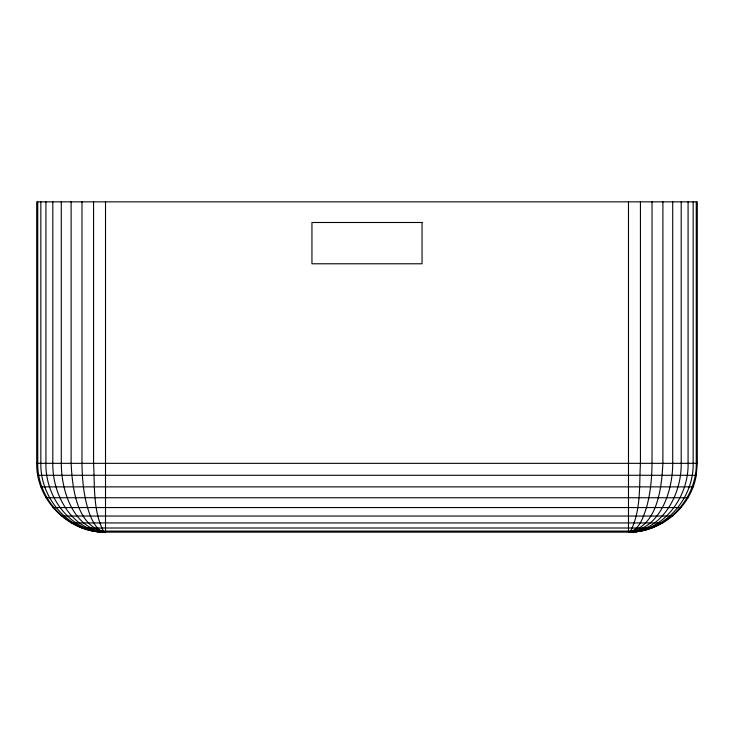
<?xml version="1.0" encoding="UTF-8"?>
<svg xmlns="http://www.w3.org/2000/svg" width="734" height="734" viewBox="0 0 734 734"><rect width="100%" height="100%" fill="white"/><g stroke="black" fill="none" stroke-linecap="round" stroke-linejoin="round"><path stroke-width="1.1" d="M696.254 475.283L697.3 463.337L697.3 201.85L36.7 201.85L36.7 463.337C36.067 500.129 68.721 532.783 105.513 532.15L628.487 532.15C660.967 532.48 690.942 507.332 696.254 475.283L37.746 475.283M628.487 201.85L628.487 532.15L630.561 531.104C641.149 510.534 639.158 485.862 640.433 463.337L640.433 201.85M696.254 201.85L696.254 463.337C696.933 499.735 665.114 532.728 628.487 532.15C639.745 530.095 643.195 516.855 646.516 507.57C650.452 493.175 651.893 478.229 652.021 463.337L652.021 201.85M693.153 201.85L693.153 463.337C693.924 498.542 664.628 532.508 628.487 532.15C657.728 526.48 661.618 487.569 662.894 463.337L662.894 201.85M688.079 201.85L688.079 463.337C688.887 496.606 663.802 532.003 628.487 532.15C660.673 529.122 672.702 491.028 672.72 463.337L672.72 201.85M628.487 532.15C662.554 531.003 681.803 494.028 681.198 463.337L681.198 201.85M36.7 463.337L697.3 463.337M40.847 486.871L693.153 486.871M45.921 497.744L688.079 497.744M52.802 507.57L681.198 507.57M61.28 516.048L672.72 516.048M71.106 522.929L662.894 522.929M81.979 528.003L652.021 528.003M93.567 531.104L640.433 531.104M105.513 201.85L105.513 532.15C68.886 532.728 37.067 499.735 37.746 463.337L37.746 201.85M93.567 201.85L93.567 463.337C94.842 485.862 92.851 510.534 103.439 531.104L105.513 532.15C69.372 532.508 40.076 498.542 40.847 463.337L40.847 201.85M81.979 201.85L81.979 463.337C82.199 481.165 83.988 499.276 90.383 516.048C93.457 522.672 97.338 531.168 105.513 532.15C70.198 532.003 45.113 496.606 45.921 463.337L45.921 201.85M71.106 201.85L71.106 463.337C72.382 487.569 76.272 526.48 105.513 532.15C71.446 531.003 52.197 494.028 52.802 463.337L52.802 201.85M105.513 532.15C73.327 529.122 61.298 491.028 61.28 463.337L61.28 201.85M422.05 222.494L311.95 222.494L311.95 263.781L422.05 263.781L422.05 222.494"/></g></svg>
